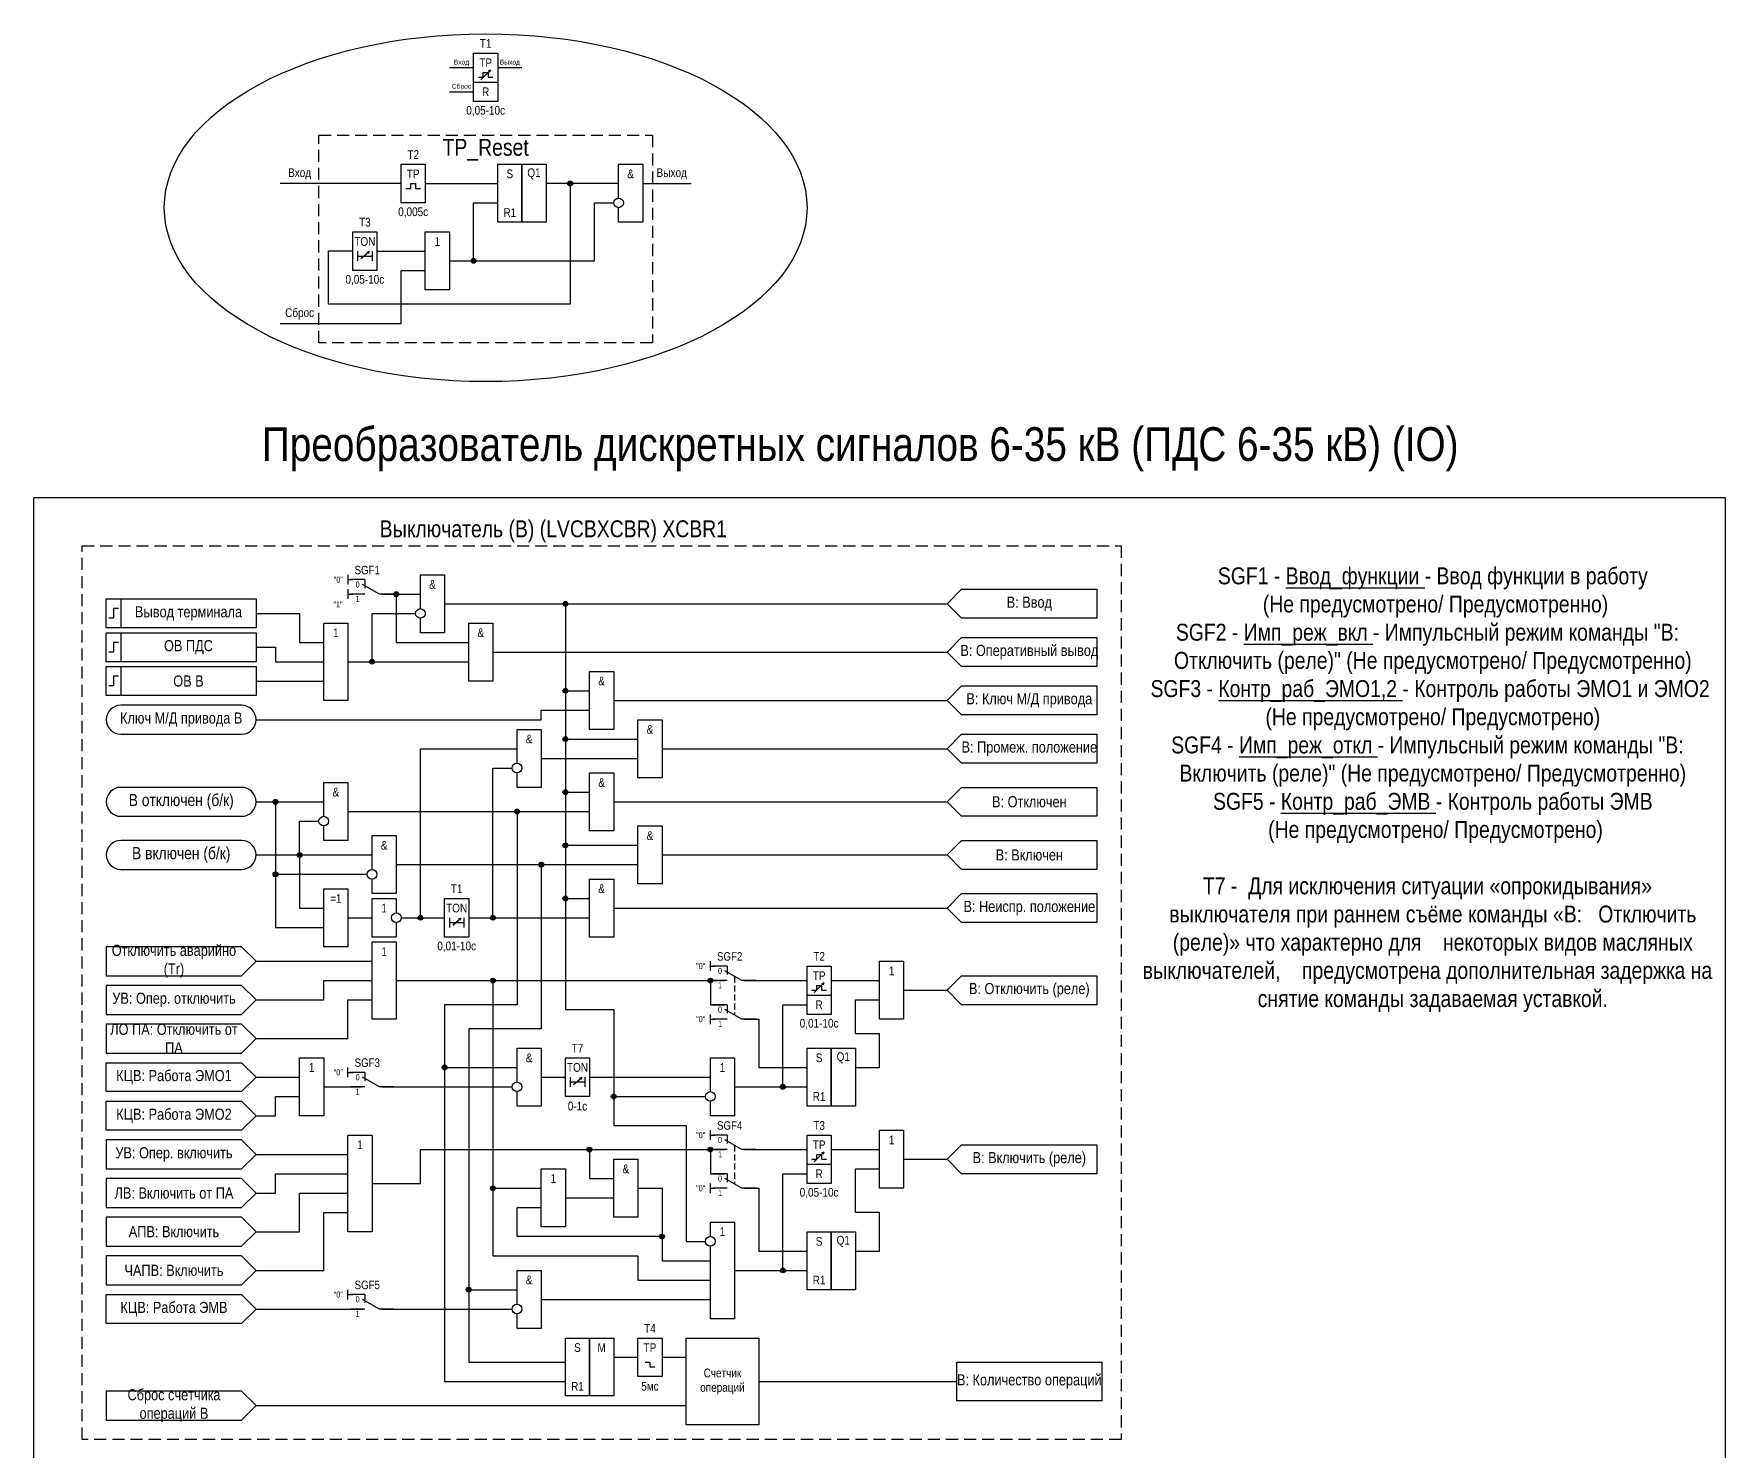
# Model space of a CAD drawing. Header units: millimetres. Extents: x -7300 to 495, y 0 to 1179.
# Drawn here: x -7300 to -6950, y 747.8 to 1041 of the extents above; entities that cross this region are included whole.
import ezdxf
from ezdxf.enums import TextEntityAlignment as Align

# ---------------------------------------------------------------- set-up
doc = ezdxf.new("R2010")
doc.units = ezdxf.units.MM
doc.linetypes.add('штриховая2', pattern=[0.375, 0.25, -0.125])
doc.layers.add('TEXT', color=7, linetype='Continuous', lineweight=25)
doc.layers.add('Основная', color=7, linetype='Continuous')
doc.styles.add('2.5_Gost_RD', font='ARIALN.TTF', dxfattribs={"height": 2.5})
doc.styles.add('3.5_Gost_RD', font='ARIALN.TTF', dxfattribs={"height": 3.5})
doc.styles.add('Вывод', font='ARIALN.TTF', dxfattribs={"height": 2.5})
doc.styles.add('Компонент', font='ARIALN.TTF', dxfattribs={"height": 3.5})

# ---------------------------------------------------------------- blocks, each defined once
blk = doc.blocks.new('Точка')
at = {"ltscale": 100}
h = blk.add_hatch(color=256, dxfattribs=at)
h.dxf.hatch_style = 1
edge = h.paths.add_edge_path()
edge.add_arc((0, 0), 0.5, 0, 360)
blk.add_circle((0, 0), 0.5, dxfattribs=at)
blk = doc.blocks.new('*U958')
at = {"layer": 'Основная', "color": 0}
blk.add_line((0, 0), (7, 4), dxfattribs=at)
at = {"layer": 'Основная', "ltscale": 0.35}
blk.add_line((6, 6), (6, 2.5), dxfattribs=at)
blk = doc.blocks.new('*U985')
at = {"layer": 'Основная', "color": 0}
for p, q in [((-3, 6), (-9, 6)), ((-3, 0), (-9, 0)), ((9, 0), (3, 0))]:
    blk.add_line(p, q, dxfattribs=at)
at = {"layer": 'Основная', "ltscale": 0.25, "xscale": -1}
blk.add_blockref('*U958', (3, 0), dxfattribs=at)
at = {"layer": 'Основная'}
for tag, height, style, p in [('В1', 2.5, 'Вывод', (-14, 6)), ('ОУ', 3.5, 'Компонент', (-2, 10)), ('В2', 2.5, 'Вывод', (-6, 4)), ('В3', 2.5, 'Вывод', (-6, -2))]:
    blk.add_attdef(tag, text='', height=height, dxfattribs=dict(at, style=style)).set_placement(p, align=Align.MIDDLE_CENTER)
blk = doc.blocks.new('*U1047')
at = {"layer": 'Основная', "color": 0}
for p, q in [((-3, 6), (-9, 6)), ((-3, 0), (-9, 0)), ((9, 0), (3, 0))]:
    blk.add_line(p, q, dxfattribs=at)
at = {"layer": 'Основная', "ltscale": 0.25, "xscale": -1}
blk.add_blockref('*U958', (3, 0), dxfattribs=at)
at = {"layer": 'Основная'}
for tag, height, style, p in [('ОУ', 3.5, 'Компонент', (-2, 10)), ('В1', 2.5, 'Вывод', (-14, 0)), ('В2', 2.5, 'Вывод', (-6, 4)), ('В3', 2.5, 'Вывод', (-6, -2))]:
    blk.add_attdef(tag, text='', height=height, dxfattribs=dict(at, style=style)).set_placement(p, align=Align.MIDDLE_CENTER)

msp = doc.modelspace()

# ---------------------------------------------------------------- linework, layer by layer
at = {"ltscale": 100}
for p, q in [((-7207.5, 1031.5), (-7205.5, 1033.5)), ((-7205.5, 1033.5), (-7206.01, 1033.25)), ((-7205.5, 1033.5), (-7205.74, 1033.02)), ((-7204, 1034), (-7199, 1034)), ((-7224, 1010), (-7249, 1010)), ((-7219, 1010), (-7204, 1010)), ((-7179, 1010), (-7194, 1010)), ((-7189, 1010), (-7189, 985)), ((-7174, 1010), (-7164, 1010)), ((-7209, 994), (-7209, 1006)), ((-7209, 1006), (-7204, 1006)), ((-7184, 994), (-7184, 1006)), ((-7184, 1006), (-7180, 1006)), ((-7234, 996), (-7239, 996)), ((-7239, 985), (-7239, 996)), ((-7229, 996), (-7229, 996)), ((-7229, 996), (-7219, 996)), ((-7214, 994), (-7184, 994)), ((-7189, 985), (-7239, 985)), ((-7235, 929), (-7235, 927)), ((-7235, 928), (-7234, 928)), ((-7235, 926), (-7235, 924)), ((-7235, 925), (-7234, 925)), ((-7210, 915), (-7210, 915)), ((-7240, 911), (-7240, 911)), ((-7185, 905), (-7185, 905)), ((-7175, 895), (-7175, 895)), ((-7185, 884), (-7185, 884)), ((-7175, 873), (-7175, 873)), ((-7185, 862), (-7185, 862)), ((-7210, 858), (-7210, 858)), ((-7160, 847), (-7160, 849)), ((-7160, 848), (-7159, 848)), ((-7138.5, 842.5), (-7136.5, 844.5)), ((-7136.5, 844.5), (-7137.01, 844.25)), ((-7136.5, 844.5), (-7136.74, 844.02)), ((-7160, 836), (-7160, 838)), ((-7160, 837), (-7159, 837)), ((-7235, 825), (-7235, 827)), ((-7235, 826), (-7234, 826)), ((-7185, 825), (-7185, 825)), ((-7160, 812), (-7160, 814)), ((-7160, 813), (-7159, 813)), ((-7138.5, 807.5), (-7136.5, 809.5)), ((-7136.5, 809.5), (-7137.01, 809.25)), ((-7136.5, 809.5), (-7136.74, 809.02)), ((-7160, 801), (-7160, 803)), ((-7160, 802), (-7159, 802)), ((-7235, 779), (-7235, 781)), ((-7254, 777), (-7232, 777)), ((-7235, 780), (-7234, 780)), ((-7228, 777), (-7201, 777))]:
    msp.add_line(p, q, dxfattribs=at)
at = {"color": 3, "ltscale": 100}
msp.add_line((-7214, 1029), (-7209, 1029), dxfattribs=at)
at = {"color": 7, "ltscale": 100}
for p, q in [((-7232.3, 994.46), (-7230.63, 995.95)), ((-7230.63, 995.95), (-7231.15, 995.73)), ((-7230.63, 995.95), (-7230.89, 995.48)), ((-7213.3, 856.46), (-7211.63, 857.95)), ((-7211.63, 857.95), (-7212.15, 857.73)), ((-7211.63, 857.95), (-7211.89, 857.48)), ((-7188.3, 823.46), (-7186.63, 824.95)), ((-7186.63, 824.95), (-7187.15, 824.73)), ((-7186.63, 824.95), (-7186.89, 824.48))]:
    msp.add_line(p, q, dxfattribs=at)
at = {"color": 6, "ltscale": 100}
msp.add_line((-7172.5, 765), (-7171.5, 765), dxfattribs=at)
at = {"ltscale": 100}
for points in [[(-7209, 1037), (-7204, 1037), (-7204, 1027), (-7209, 1027)], [(-7209, 1031), (-7204, 1031), (-7204, 1027), (-7209, 1027)], [(-7224, 1014), (-7219, 1014), (-7219, 1006), (-7224, 1006)], [(-7204, 1014), (-7199, 1014), (-7199, 1002), (-7204, 1002)], [(-7199, 1014), (-7194, 1014), (-7194, 1002), (-7199, 1002)], [(-7234, 1000), (-7229, 1000), (-7229, 992), (-7234, 992)], [(-7219, 1000), (-7214, 1000), (-7214, 988), (-7219, 988)], [(-7300, 945), (-6950, 945), (-6950, 0), (-7300, 0)], [(-7285, 924), (-7282, 924), (-7282, 918), (-7285, 918)], [(-7285, 924), (-7254, 924), (-7254, 918), (-7285, 918)], [(-7285, 917), (-7282, 917), (-7282, 911), (-7285, 911)], [(-7285, 917), (-7254, 917), (-7254, 911), (-7285, 911)], [(-7240, 919), (-7235, 919), (-7235, 903), (-7240, 903)], [(-7210, 919), (-7205, 919), (-7205, 907), (-7210, 907)], [(-7285, 910), (-7282, 910), (-7282, 904), (-7285, 904)], [(-7285, 910), (-7254, 910), (-7254, 904), (-7285, 904)], [(-7185, 909), (-7180, 909), (-7180, 897), (-7185, 897)], [(-7175, 899), (-7170, 899), (-7170, 887), (-7175, 887)], [(-7185, 888), (-7180, 888), (-7180, 876), (-7185, 876)], [(-7175, 877), (-7170, 877), (-7170, 865), (-7175, 865)], [(-7185, 866), (-7180, 866), (-7180, 854), (-7185, 854)], [(-7240, 864), (-7235, 864), (-7235, 852), (-7240, 852)], [(-7215, 862), (-7210, 862), (-7210, 854), (-7215, 854)], [(-7285, 852), (-7285, 846), (-7257, 846), (-7254, 849), (-7257, 852)], [(-7230, 853), (-7225, 853), (-7225, 837), (-7230, 837)], [(-7140, 848), (-7135, 848), (-7135, 838), (-7140, 838)], [(-7125, 849), (-7120, 849), (-7120, 837), (-7125, 837)], [(-7285, 844), (-7285, 838), (-7257, 838), (-7254, 841), (-7257, 844)], [(-7140, 842), (-7135, 842), (-7135, 838), (-7140, 838)], [(-7285, 836), (-7285, 830), (-7257, 830), (-7254, 833), (-7257, 836)], [(-7140, 831), (-7135, 831), (-7135, 819), (-7140, 819)], [(-7135, 831), (-7130, 831), (-7130, 819), (-7135, 819)], [(-7285, 828), (-7257, 828), (-7254, 825), (-7257, 822), (-7285, 822)], [(-7245, 829), (-7240, 829), (-7240, 817), (-7245, 817)], [(-7190, 829), (-7185, 829), (-7185, 821), (-7190, 821)], [(-7285, 820), (-7257, 820), (-7254, 817), (-7257, 814), (-7285, 814)], [(-7285, 812), (-7285, 806), (-7257, 806), (-7254, 809), (-7257, 812)], [(-7235, 813), (-7230, 813), (-7230, 793), (-7235, 793)], [(-7140, 813), (-7135, 813), (-7135, 803), (-7140, 803)], [(-7125, 814), (-7120, 814), (-7120, 802), (-7125, 802)], [(-7195, 806), (-7190, 806), (-7190, 794), (-7195, 794)], [(-7180, 808), (-7175, 808), (-7175, 796), (-7180, 796)], [(-7140, 807), (-7135, 807), (-7135, 803), (-7140, 803)], [(-7285, 804), (-7285, 798), (-7257, 798), (-7254, 801), (-7257, 804)], [(-7285, 796), (-7285, 790), (-7257, 790), (-7254, 793), (-7257, 796)], [(-7140, 793), (-7135, 793), (-7135, 781), (-7140, 781)], [(-7135, 793), (-7130, 793), (-7130, 781), (-7135, 781)], [(-7285, 788), (-7285, 782), (-7257, 782), (-7254, 785), (-7257, 788)], [(-7285, 780), (-7257, 780), (-7254, 777), (-7257, 774), (-7285, 774)]]:
    msp.add_lwpolyline(points, close=True, dxfattribs=at)
for points in [[(-7214, 1034), (-7209, 1034)], [(-7208, 1032), (-7207, 1032), (-7207, 1033), (-7206, 1033), (-7206, 1032), (-7205, 1032)], [(-7179, 1007), (-7179, 1014), (-7174, 1014), (-7174, 1002), (-7179, 1002), (-7179, 1005)], [(-7223, 1009), (-7222, 1009), (-7222, 1010), (-7221, 1010), (-7221, 1009), (-7220, 1009)], [(-7233, 996), (-7233, 994)], [(-7233, 995), (-7230, 995)], [(-7230, 996), (-7230, 994)], [(-7249, 981), (-7224, 981), (-7224, 992), (-7219, 992)], [(-7220, 922), (-7220, 929), (-7215, 929), (-7215, 917), (-7220, 917), (-7220, 920)], [(-7228, 925), (-7220, 925)], [(-7228, 925), (-7225, 925), (-7225, 915), (-7210, 915)], [(-7111, 923), (-7108, 926), (-7080, 926), (-7080, 920), (-7108, 920), (-7111, 923)], [(-7254, 921), (-7245, 921), (-7245, 915), (-7240, 915)], [(-7235, 911), (-7230, 911), (-7230, 921), (-7221, 921)], [(-7215, 923), (-7111, 923)], [(-7215, 923), (-7190, 923), (-7190, 905), (-7185, 905)], [(-7215, 923), (-7190, 923), (-7190, 895), (-7175, 895)], [(-7215, 923), (-7190, 923), (-7190, 884), (-7185, 884)], [(-7215, 923), (-7190, 923), (-7190, 873), (-7175, 873)], [(-7215, 923), (-7190, 923), (-7190, 862), (-7185, 862)], [(-7215, 923), (-7190, 923), (-7190, 839), (-7180, 839), (-7180, 821), (-7161, 821)], [(-7215, 923), (-7190, 923), (-7190, 839), (-7190, 839), (-7180, 839), (-7180, 815), (-7165, 815), (-7165, 791), (-7161, 791)], [(-7254, 914), (-7250, 914), (-7250, 911), (-7240, 911)], [(-7111, 913), (-7108, 916), (-7080, 916), (-7080, 910), (-7108, 910), (-7111, 913)], [(-7235, 911), (-7210, 911)], [(-7205, 913), (-7111, 913)], [(-7254, 907), (-7240, 907)], [(-7180, 903), (-7111, 903)], [(-7111, 903), (-7108, 906), (-7080, 906), (-7080, 900), (-7108, 900), (-7111, 903)], [(-7254, 899), (-7195, 899), (-7195, 901), (-7185, 901)], [(-7200, 890), (-7200, 897), (-7195, 897), (-7195, 885), (-7200, 885), (-7200, 888)], [(-7111, 893), (-7108, 896), (-7080, 896), (-7080, 890), (-7108, 890), (-7111, 893)], [(-7224, 858), (-7220, 858), (-7220, 893), (-7200, 893)], [(-7170, 893), (-7111, 893)], [(-7210, 858), (-7205, 858), (-7205, 889), (-7201, 889)], [(-7195, 891), (-7175, 891)], [(-7240, 879), (-7240, 886), (-7235, 886), (-7235, 874), (-7240, 874), (-7240, 877)], [(-7254, 882), (-7240, 882)], [(-7254, 882), (-7250, 882), (-7250, 867), (-7231, 867)], [(-7254, 882), (-7250, 882), (-7250, 856), (-7240, 856)], [(-7180, 882), (-7111, 882)], [(-7111, 882), (-7108, 885), (-7080, 885), (-7080, 879), (-7108, 879), (-7111, 882)], [(-7235, 880), (-7185, 880)], [(-7235, 880), (-7200, 880), (-7200, 840), (-7215, 840), (-7215, 827), (-7200, 827)], [(-7254, 871), (-7245, 871), (-7245, 878), (-7241, 878)], [(-7230, 868), (-7230, 875), (-7225, 875), (-7225, 863), (-7230, 863), (-7230, 866)], [(-7111, 871), (-7108, 874), (-7080, 874), (-7080, 868), (-7108, 868), (-7111, 871)], [(-7254, 871), (-7230, 871)], [(-7254, 871), (-7245, 871), (-7245, 860), (-7240, 860)], [(-7225, 869), (-7175, 869)], [(-7225, 869), (-7195, 869), (-7195, 835), (-7210, 835), (-7210, 781), (-7200, 781)], [(-7170, 871), (-7111, 871)], [(-7225, 857), (-7225, 854), (-7230, 854), (-7230, 862), (-7225, 862), (-7225, 859)], [(-7111, 860), (-7108, 863), (-7080, 863), (-7080, 857), (-7108, 857), (-7111, 860)], [(-7235, 858), (-7230, 858)], [(-7224, 858), (-7215, 858)], [(-7214, 858), (-7214, 856)], [(-7211, 858), (-7211, 856)], [(-7210, 858), (-7185, 858)], [(-7180, 860), (-7111, 860)], [(-7214, 857), (-7211, 857)], [(-7254, 849), (-7230, 849)], [(-7254, 841), (-7240, 841), (-7240, 845), (-7230, 845)], [(-7225, 845), (-7205, 845), (-7205, 802), (-7195, 802)], [(-7225, 845), (-7157, 845)], [(-7225, 845), (-7205, 845), (-7205, 788), (-7175, 788), (-7175, 783), (-7160, 783)], [(-7225, 845), (-7160, 845), (-7160, 840), (-7157, 840)], [(-7153, 845), (-7140, 845)], [(-7139, 843), (-7138, 843), (-7138, 844), (-7137, 844), (-7137, 843), (-7136, 843)], [(-7135, 845), (-7125, 845)], [(-7111, 843), (-7108, 846), (-7080, 846), (-7080, 840), (-7108, 840), (-7111, 843)], [(-7254, 833), (-7235, 833), (-7235, 841), (-7230, 841)], [(-7155, 823), (-7145, 823), (-7145, 840), (-7140, 840)], [(-7130, 827), (-7125, 827), (-7125, 834), (-7130, 834), (-7130, 841), (-7125, 841)], [(-7120, 843), (-7111, 843)], [(-7153, 837), (-7150, 837), (-7150, 827), (-7140, 827)], [(-7200, 824), (-7200, 831), (-7195, 831), (-7195, 819), (-7200, 819), (-7200, 822)], [(-7160, 822), (-7160, 829), (-7155, 829), (-7155, 817), (-7160, 817), (-7160, 820)], [(-7254, 825), (-7245, 825)], [(-7240, 823), (-7232, 823)], [(-7228, 823), (-7201, 823)], [(-7195, 825), (-7190, 825)], [(-7189, 825), (-7189, 823)], [(-7189, 824), (-7186, 824)], [(-7186, 825), (-7186, 823)], [(-7185, 825), (-7160, 825)], [(-7155, 823), (-7140, 823)], [(-7254, 817), (-7250, 817), (-7250, 821), (-7245, 821)], [(-7254, 809), (-7235, 809)], [(-7230, 803), (-7220, 803), (-7220, 810), (-7185, 810), (-7185, 804), (-7180, 804)], [(-7230, 803), (-7220, 803), (-7220, 810), (-7157, 810)], [(-7230, 803), (-7220, 803), (-7220, 810), (-7160, 810), (-7160, 805), (-7157, 805)], [(-7153, 810), (-7140, 810)], [(-7139, 808), (-7138, 808), (-7138, 809), (-7137, 809), (-7137, 808), (-7136, 808)], [(-7135, 810), (-7125, 810)], [(-7111, 808), (-7108, 811), (-7080, 811), (-7080, 805), (-7108, 805), (-7111, 808)], [(-7254, 801), (-7250, 801), (-7250, 805), (-7235, 805)], [(-7155, 785), (-7145, 785), (-7145, 805), (-7140, 805)], [(-7130, 789), (-7125, 789), (-7125, 797), (-7130, 797), (-7130, 806), (-7125, 806)], [(-7120, 808), (-7111, 808)], [(-7175, 802), (-7170, 802), (-7170, 792), (-7200, 792), (-7200, 798), (-7195, 798)], [(-7175, 802), (-7170, 802), (-7170, 787), (-7160, 787)], [(-7153, 802), (-7150, 802), (-7150, 789), (-7140, 789)], [(-7254, 793), (-7245, 793), (-7245, 801), (-7235, 801)], [(-7190, 800), (-7180, 800)], [(-7254, 785), (-7240, 785), (-7240, 797), (-7235, 797)], [(-7160, 792), (-7160, 795), (-7155, 795), (-7155, 775), (-7160, 775), (-7160, 790)], [(-7200, 778), (-7200, 785), (-7195, 785), (-7195, 773), (-7200, 773), (-7200, 776)], [(-7155, 785), (-7140, 785)], [(-7195, 779), (-7160, 779)]]:
    msp.add_lwpolyline(points, dxfattribs=at)
at = {"linetype": 'штриховая2', "ltscale": 10}
for points in [[(-7241, 1020), (-7172, 1020), (-7172, 977), (-7241, 977)], [(-7075, 750), (-7290, 750), (-7290, 935), (-7075, 935)]]:
    msp.add_lwpolyline(points, close=True, dxfattribs=at)
at = {"lineweight": 30, "ltscale": 100}
for points in [[(-7282.5, 922), (-7283.5, 922), (-7283.5, 920), (-7284.5, 920)], [(-7282.5, 915), (-7283.5, 915), (-7283.5, 913), (-7284.5, 913)], [(-7282.5, 908), (-7283.5, 908), (-7283.5, 906), (-7284.5, 906)]]:
    msp.add_lwpolyline(points, dxfattribs=at)
at = {"ltscale": 100}
for points in [[(-7282, 896), (-7257, 896, 1), (-7257, 902), (-7282, 902, 1)], [(-7282, 879), (-7257, 879, 1), (-7257, 885), (-7282, 885, 1)], [(-7282, 868), (-7257, 868, 1), (-7257, 874), (-7282, 874, 1)]]:
    msp.add_lwpolyline(points, format="xyb", close=True, dxfattribs=at)
at = {"color": 6, "ltscale": 100}
for points in [[(-7235, 880), (-7200, 880), (-7200, 840), (-7215, 840), (-7215, 827), (-7215, 827), (-7215, 762), (-7190, 762)], [(-7225, 869), (-7195, 869), (-7195, 835), (-7210, 835), (-7210, 766), (-7190, 766)], [(-7180, 767), (-7175, 767)], [(-7170, 767), (-7165, 767)], [(-7173.5, 766), (-7172.5, 766)], [(-7172.5, 766), (-7172.5, 765)], [(-7150, 762), (-7109, 762)], [(-7254, 757), (-7165, 757)]]:
    msp.add_lwpolyline(points, dxfattribs=at)
at = {"linetype": 'штриховая2', "ltscale": 5}
for points in [[(-7155, 845.86), (-7155, 837.86)], [(-7155, 810.86), (-7155, 802.86)]]:
    msp.add_lwpolyline(points, dxfattribs=at)
at = {"color": 6, "ltscale": 100}
for points in [[(-7190, 771), (-7185, 771), (-7185, 759), (-7190, 759)], [(-7185, 771), (-7180, 771), (-7180, 759), (-7185, 759)], [(-7175, 771), (-7170, 771), (-7170, 763), (-7175, 763)], [(-7165, 771), (-7150, 771), (-7150, 753), (-7165, 753)], [(-7109, 766), (-7079, 766), (-7079, 758), (-7109, 758)], [(-7285, 760), (-7285, 754), (-7257, 754), (-7254, 757), (-7257, 760)]]:
    msp.add_lwpolyline(points, close=True, dxfattribs=at)
at = {"ltscale": 100}
for centre in [(-7179, 1006), (-7200, 889), (-7240, 878), (-7230, 867), (-7160, 821), (-7160, 791)]:
    msp.add_circle(centre, 1, dxfattribs=at)
for centre in [(-7220, 921), (-7225, 858), (-7200, 823), (-7200, 777)]:
    msp.add_circle(centre, 1)
at = {"color": 3, "ltscale": 100}
msp.add_ellipse((-7206.5, 1005), major_axis=(-66.5, 0), ratio=0.541353, dxfattribs=at)

# ---------------------------------------------------------------- block references
at = {"color": 2, "ltscale": 100}
for p in [(-7189, 1010), (-7209, 994), (-7250, 882), (-7200, 880), (-7245, 871), (-7195, 869), (-7250, 867), (-7220, 858), (-7205, 858)]:
    msp.add_blockref('Точка', p, dxfattribs=at)
at = {"ltscale": 100}
for p in [(-7225, 925), (-7190, 923), (-7230, 911), (-7190, 905), (-7190, 895), (-7190, 884), (-7190, 873), (-7190, 862), (-7205, 845), (-7160, 845), (-7215, 827), (-7145, 823), (-7180, 821), (-7185, 810), (-7160, 810), (-7205, 802), (-7170, 792), (-7145, 785), (-7210, 781)]:
    msp.add_blockref('Точка', p, dxfattribs=at)
at = {"ltscale": 100, "xscale": 0.5, "yscale": 0.5, "zscale": 0.5}
msp.add_blockref('*U985', (-7230, 823), dxfattribs=at).add_auto_attribs({'ОУ': 'SGF3', 'В1': '"0"', 'В2': '0', 'В3': '1'})
at = {"layer": 'Основная', "ltscale": 0.25, "xscale": 0.5, "yscale": 0.5, "zscale": 0.5}
for p, values in [((-7230, 925), {'ОУ': 'SGF1', 'В1': '"0"', 'В2': '0', 'В3': '1'}), ((-7155, 845), {'ОУ': 'SGF2', 'В1': '"0"', 'В2': '0', 'В3': '1'}), ((-7155, 810), {'ОУ': 'SGF4', 'В1': '"0"', 'В2': '0', 'В3': '1'}), ((-7230, 777), {'ОУ': 'SGF5', 'В1': '"0"', 'В2': '0', 'В3': '1'})]:
    msp.add_blockref('*U985', p, dxfattribs=at).add_auto_attribs(values)
at = {"layer": 'Основная', "ltscale": 0.25}
ref = msp.add_blockref('*U1047', (-7155, 837), dxfattribs=dict(at, xscale=0.5, yscale=0.5, zscale=0.5))
ref.add_attrib('В1', '"0"', dxfattribs={"height": 1.25, "style": 'Вывод'}).set_placement((-7162, 837), align=Align.MIDDLE_CENTER)
ref.add_attrib('В2', '0', dxfattribs={"height": 1.25, "style": 'Вывод'}).set_placement((-7158, 839), align=Align.MIDDLE_CENTER)
ref.add_attrib('В3', '1', dxfattribs={"height": 1.25, "style": 'Вывод'}).set_placement((-7158, 836), align=Align.MIDDLE_CENTER)
ref = msp.add_blockref('*U1047', (-7155, 802), dxfattribs=dict(at, xscale=0.5, yscale=0.5, zscale=0.5))
ref.add_attrib('В1', '"0"', dxfattribs={"height": 1.25, "style": 'Вывод'}).set_placement((-7162, 802), align=Align.MIDDLE_CENTER)
ref.add_attrib('В2', '0', dxfattribs={"height": 1.25, "style": 'Вывод'}).set_placement((-7158, 804), align=Align.MIDDLE_CENTER)
ref.add_attrib('В3', '1', dxfattribs={"height": 1.25, "style": 'Вывод'}).set_placement((-7158, 801), align=Align.MIDDLE_CENTER)

# ---------------------------------------------------------------- texts
at = {"ltscale": 100, "attachment_point": 5}
for s, insert, char_height, width, style in [('T1', (-7206.5, 1039), 1.8, 5, '2.5_Gost_RD'), ('Вход', (-7211.5, 1035), 1, 5, '2.5_Gost_RD'), ('TP', (-7206.5, 1035), 1.8, 5, '2.5_Gost_RD'), ('Выход', (-7201.5, 1035), 1, 5, '2.5_Gost_RD'), ('Сброс', (-7211.5, 1030), 1, 5, '2.5_Gost_RD'), ('R', (-7206.5, 1029), 1.8, 5, '2.5_Gost_RD'), ('0,05-10с', (-7206.5, 1025), 1.8, 5, '2.5_Gost_RD'), ('T2', (-7221.5, 1016), 1.8, 5, '2.5_Gost_RD'), ('Вход', (-7245, 1012), 1.8, 8, '2.5_Gost_RD'), ('TP', (-7221.5, 1012), 1.8, 5, '2.5_Gost_RD'), ('S', (-7201.5, 1012), 1.8, 5, '2.5_Gost_RD'), ('Q1', (-7196.5, 1012), 1.8, 5, '2.5_Gost_RD'), ('&', (-7176.5, 1012), 1.8, 5, '2.5_Gost_RD'), ('Выход', (-7168, 1012), 1.8, 8, '2.5_Gost_RD'), ('0,005с', (-7221.5, 1004), 1.8, 5, '2.5_Gost_RD'), ('R1', (-7201.5, 1004), 1.8, 5, '2.5_Gost_RD'), ('T3', (-7231.5, 1002), 1.8, 5, '2.5_Gost_RD'), ('TON', (-7231.5, 998), 1.8, 5, '2.5_Gost_RD'), ('1', (-7216.5, 998), 1.8, 5, '2.5_Gost_RD'), ('0,05-10с', (-7231.5, 990), 1.8, 5, '2.5_Gost_RD'), ('Сброс', (-7245, 983), 1.8, 8, '2.5_Gost_RD'), ('{\\C3;Преобразователь дискретных сигналов 6-35 кВ (ПДС 6-35 кВ) (IO)}', (-7129, 955), 7, 340, '3.5_Gost_RD'), ('&', (-7217.5, 927), 1.8, 5, '2.5_Gost_RD'), ('В: Ввод', (-7094, 923), 2.3, 28, '2.5_Gost_RD'), ('1', (-7237.5, 917), 1.8, 5, '2.5_Gost_RD'), ('&', (-7207.5, 917), 1.8, 5, '2.5_Gost_RD'), ('В: Оперативный вывод', (-7094, 913), 2.3, 28, '2.5_Gost_RD'), ('&', (-7182.5, 907), 1.8, 5, '2.5_Gost_RD'), ('&', (-7172.5, 897), 1.8, 5, '2.5_Gost_RD'), ('&', (-7197.5, 895), 1.8, 5, '2.5_Gost_RD'), ('&', (-7182.5, 886), 1.8, 5, '2.5_Gost_RD'), ('&', (-7237.5, 884), 1.8, 5, '2.5_Gost_RD'), ('&', (-7172.5, 875), 1.8, 5, '2.5_Gost_RD'), ('&', (-7227.5, 873), 1.8, 5, '2.5_Gost_RD'), ('T1', (-7212.5, 864), 1.8, 5, '2.5_Gost_RD'), ('&', (-7182.5, 864), 1.8, 5, '2.5_Gost_RD'), ('=1', (-7237.5, 862), 1.8, 5, '2.5_Gost_RD'), ('1', (-7227.5, 860), 1.8, 5, '2.5_Gost_RD'), ('TON', (-7212.5, 860), 1.8, 5, '2.5_Gost_RD'), ('1', (-7227.5, 851), 1.8, 5, '2.5_Gost_RD'), ('0,01-10с', (-7212.5, 852), 1.8, 5, '2.5_Gost_RD'), ('T2', (-7137.5, 850), 1.8, 5, '2.5_Gost_RD'), ('1', (-7122.5, 847), 1.8, 5, '2.5_Gost_RD'), ('TP', (-7137.5, 846), 1.8, 5, '2.5_Gost_RD'), ('R', (-7137.5, 840), 1.8, 5, '2.5_Gost_RD'), ('0,01-10с', (-7137.5, 836), 1.8, 5, '2.5_Gost_RD'), ('&', (-7197.5, 829), 1.8, 5, '2.5_Gost_RD'), ('T7', (-7187.5, 831), 1.8, 5, '2.5_Gost_RD'), ('S', (-7137.5, 829), 1.8, 5, '2.5_Gost_RD'), ('Q1', (-7132.5, 829), 1.8, 5, '2.5_Gost_RD'), ('1', (-7242.5, 827), 1.8, 5, '2.5_Gost_RD'), ('TON', (-7187.5, 827), 1.8, 5, '2.5_Gost_RD'), ('1', (-7157.5, 827), 1.8, 5, '2.5_Gost_RD'), ('0-1с', (-7187.5, 819), 1.8, 5, '2.5_Gost_RD'), ('R1', (-7137.5, 821), 1.8, 5, '2.5_Gost_RD'), ('T3', (-7137.5, 815), 1.8, 5, '2.5_Gost_RD'), ('1', (-7122.5, 812), 1.8, 5, '2.5_Gost_RD'), ('1', (-7232.5, 811), 1.8, 5, '2.5_Gost_RD'), ('TP', (-7137.5, 811), 1.8, 5, '2.5_Gost_RD'), ('&', (-7177.5, 806), 1.8, 5, '2.5_Gost_RD'), ('R', (-7137.5, 805), 1.8, 5, '2.5_Gost_RD'), ('1', (-7192.5, 804), 1.8, 5, '2.5_Gost_RD'), ('0,05-10с', (-7137.5, 801), 1.8, 5, '2.5_Gost_RD'), ('1', (-7157.5, 793), 1.8, 5, '2.5_Gost_RD'), ('S', (-7137.5, 791), 1.8, 5, '2.5_Gost_RD'), ('Q1', (-7132.5, 791), 1.8, 5, '2.5_Gost_RD'), ('&', (-7197.5, 783), 1.8, 5, '2.5_Gost_RD'), ('R1', (-7137.5, 783), 1.8, 5, '2.5_Gost_RD')]:
    msp.add_mtext(s, dxfattribs=dict(at, insert=insert, char_height=char_height, width=width, style=style))
at = {"color": 30, "ltscale": 100, "char_height": 3.5, "attachment_point": 5, "style": '3.5_Gost_RD'}
for s, insert, width in [('{\\C3;ТР_Reset}', (-7206.5, 1017), 69), ('Выключатель (В) (LVCBXCBR) {\\C6;XCBR1}', (-7192.5, 938), 185), ('SGF1 - {\\LВвод_функции} - Ввод функции в работу \\P^I(Не предусмотрено/ Предусмотренно)\\PSGF2 - {\\LИмп_реж_вкл} - Импульсный режим команды "В: ^I^IОтключить (реле)" (Не предусмотрено/ Предусмотренно)\\PSGF3 - {\\LКонтр_раб_ЭМО1,2} - Контроль работы ЭМО1 и ЭМО2 ^I(Не предусмотрено/ Предусмотрено)\\PSGF4 - {\\LИмп_реж_откл} - Импульсный режим команды "В: ^I^IВключить (реле)" (Не предусмотрено/ Предусмотренно)\\PSGF5 - {\\LКонтр_раб_ЭМВ} - Контроль работы ЭМВ\\P^I(Не предусмотрено/ Предусмотрено)\\P\\PТ7 - ^IДля исключения ситуации «опрокидывания» ^I^Iвыключателя при раннем съёме команды «В: ^I^IОтключить (реле)» что характерно для ^I^I^Iнекоторых видов масляных выключателей, ^I^I^Iпредусмотрена дополнительная задержка на ^I^Iснятие команды задаваемая уставкой.', (-7010.5, 884.5), 121)]:
    msp.add_mtext(s, dxfattribs=dict(at, insert=insert, width=width))
at = {"color": 0, "ltscale": 100, "char_height": 2.3, "width": 28, "attachment_point": 5, "style": '2.5_Gost_RD'}
for s, insert in [('{\\C256;Вывод терминала}', (-7268, 921)), ('{\\C256;ОВ ПДС}', (-7268, 914)), ('{\\C256;ОВ В}', (-7268, 907))]:
    msp.add_mtext(s, dxfattribs=dict(at, insert=insert))
at = {"ltscale": 100, "insert": (-7238, 923.5), "char_height": 1.25, "attachment_point": 1, "style": '3.5_Gost_RD'}
msp.add_mtext_dynamic_manual_height_columns('"1"', width=2, gutter_width=17.5, heights=[0], dxfattribs=at)
at = {"color": 6, "ltscale": 100, "char_height": 1.8, "width": 5, "attachment_point": 5, "style": '2.5_Gost_RD'}
for s, insert in [('T4', (-7172.5, 773)), ('S', (-7187.5, 769)), ('М', (-7182.5, 769)), ('TP', (-7172.5, 769)), ('R1', (-7187.5, 761)), ('5мс', (-7172.5, 761))]:
    msp.add_mtext(s, dxfattribs=dict(at, insert=insert))
at = {"layer": 'TEXT', "color": 30, "ltscale": 100, "insert": (-7094, 903), "char_height": 2.3, "width": 28, "attachment_point": 5, "style": '2.5_Gost_RD'}
msp.add_mtext('{\\C256;В: Ключ М/Д привода}', dxfattribs=at)
at = {"layer": 'TEXT', "ltscale": 100, "attachment_point": 5, "style": '2.5_Gost_RD'}
for s, insert, char_height, width in [('Ключ М/Д привода В', (-7269.5, 899), 2.3, 31), ('В: Промеж. положение', (-7094, 893), 2.3, 28), ('В отключен (б/к)', (-7269.5, 882), 2.5, 31), ('В: Отключен', (-7094, 882), 2.3, 28), ('В включен (б/к)', (-7269.5, 871), 2.5, 31), ('В: Включен', (-7094, 871), 2.3, 28), ('В: Неиспр. положение', (-7094, 860), 2.3, 28), ('Отключить аварийно (Tr)', (-7271, 849), 2.3, 28), ('В: Отключить (реле)', (-7094, 843), 2.3, 28), ('УВ: Опер. отключить', (-7271, 841), 2.3, 28), ('ЛО ПА: Отключить от ПА', (-7271, 833), 2.3, 28), ('КЦВ: Работа ЭМО1', (-7271, 825), 2.3, 28), ('КЦВ: Работа ЭМО2', (-7271, 817), 2.3, 28), ('УВ: Опер. включить', (-7271, 809), 2.3, 28), ('В: Включить (реле)', (-7094, 808), 2.3, 28), ('ЛВ: Включить от ПА', (-7271, 801), 2.3, 28), ('АПВ: Включить', (-7271, 793), 2.3, 28), ('ЧАПВ: Включить', (-7271, 785), 2.3, 28), ('КЦВ: Работа ЭМВ', (-7271, 777), 2.3, 28)]:
    msp.add_mtext(s, dxfattribs=dict(at, insert=insert, char_height=char_height, width=width))
at = {"layer": 'TEXT', "color": 6, "ltscale": 100, "attachment_point": 5, "style": '2.5_Gost_RD'}
for s, insert, char_height, width in [('Счетчик^Jопераций', (-7157.5, 762), 1.8, 15), ('В: Количество операций', (-7094, 762), 2.3, 30), ('Сброс счетчика операций В', (-7271, 757), 2.3, 28)]:
    msp.add_mtext(s, dxfattribs=dict(at, insert=insert, char_height=char_height, width=width))

doc.saveas('drawing.dxf')
